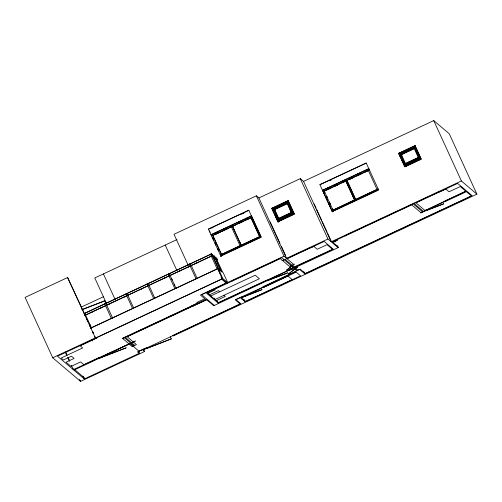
<?xml version="1.0" encoding="UTF-8"?>
<svg xmlns="http://www.w3.org/2000/svg" width="502" height="502" viewBox="0 0 502 502"><rect width="100%" height="100%" fill="white"/><g stroke="black" fill="none" stroke-linecap="round" stroke-linejoin="round"><path stroke-width="0.75" d="M106.066 303.691L104.761 300.842L82.855 309.389M171.333 338.875L146.935 348.369L171.333 338.875L170.36 336.735M296.952 267.171L288.317 274.123L297.78 266.851L296.644 266.907L338.712 247.36L332.958 242.472L337.783 240.22L337.206 239.724M211.022 254.068L84.129 313.524L84.945 315.312L211.838 255.857L211.135 254.15M84.242 313.606L210.426 254.483M84.989 315.344L211.913 255.913M91.439 312.407L93.567 311.409M99.948 308.423L101.366 307.757M107.748 304.77L109.875 303.773M124.05 297.128L125.469 296.462M139.644 289.823L141.771 288.826M163.746 278.528L165.164 277.863M179.346 271.218L181.473 270.227M187.855 267.233L189.267 266.568M195.648 263.581L197.775 262.584M90.787 328.057L217.786 268.689M132.685 308.517L90.824 328.088L89.563 325.283M134.065 307.826L195.774 278.955M197.16 278.265L217.04 268.99M112.868 317.848L111.45 318.506L112.617 317.986L105.828 303.34L104.705 303.861L111.362 318.4L112.486 317.873M95.393 338.122L222.392 278.748L95.499 338.204L67.613 277.543L25.1 297.397L52.741 357.775L80.552 381.394L144.563 351.507L143.585 349.373M337.043 245.453L338.022 247.586L331.696 242.215L411.709 204.847L421.109 212.829L426.079 210.507L425.721 210.796L443.498 203.981L443.856 203.699L426.079 210.507L425.577 210.081L424.868 210.413L415.97 202.858L457.636 183.399L466.527 190.955L444.797 201.101L445.299 201.528L467.029 191.381L472.137 195.717L304.821 273.854L299.512 269.348L295.251 271.337L295.678 271.695L263.136 286.893L263.638 287.32L296.18 272.122L300.56 275.843L245.07 301.758L240.69 298.037L262.132 289.585L243.539 296.707L243.037 296.28L235.927 299.6L240.809 303.748L172.782 335.518L173.284 335.945L476.9 194.155L461.394 180.984L331.194 241.788L327.931 239.015L286.554 258.342L258.906 197.957L256.384 195.818L174.006 234.283L188.313 265.539M258.906 197.957L300.29 178.637L303.553 181.404L331.194 241.788M176.993 239.554L94.79 277.939L106.499 303.515M303.553 181.404L433.747 120.605L449.259 133.777L476.9 194.155M208.455 229.15L248.867 210.275M211.649 228.128L213.068 227.469M241.424 214.228L244.261 212.898M211.016 234.741L251.427 215.866M211.091 234.804L251.502 215.929L261.228 237.176M214.843 233.33L218.389 231.673M222.643 229.684L225.48 228.36M230.443 226.044L233.279 224.72M237.534 222.731L240.37 221.407M245.327 219.092L248.164 217.768M215.628 233.06L218.464 231.736M222.719 229.747L225.555 228.423M230.518 226.107L233.355 224.783M237.609 222.794L239.73 221.802M245.403 219.154L248.239 217.83M319.962 184.692L366.272 163.068M330.147 180.413L331.546 179.754M211.599 235.921L252.01 217.052M231.353 226.835L212.829 235.488L221.533 254.495L240.056 245.848L231.46 226.929M215.358 234.447L220.322 232.131M222.449 231.133L227.412 228.818M232.37 226.502L235.206 225.178M238.751 223.522L243.006 221.533M246.551 219.876L250.096 218.226M271.714 208.267L288.098 200.618L294.241 214.034L277.857 221.683L271.714 208.267L272.228 208.7M272.078 208.575L276.175 206.661M277.537 206.027L283.68 203.153M285.048 202.519L287.778 201.246M288.757 201.86L272.592 209.692M280.097 206.184L281.465 205.55M273.753 209.516L287.897 202.915M274.713 209.572L287.439 203.63M414.991 145.649L421.134 159.071L404.75 166.72L398.607 153.298L414.991 145.649L415.493 146.076M398.964 153.606L404.424 151.052M405.792 150.418L409.889 148.504M413.297 146.91L415.349 145.956M322.522 190.283L368.832 168.659M368.901 168.722L322.598 190.346L332.324 211.593L377.931 190.296M415.65 146.891L399.479 154.723M327.015 188.564L329.124 187.579M334.734 184.956L337.545 183.644M342.452 181.354L345.263 180.042M349.467 178.078L352.975 176.44M357.186 174.47L359.997 173.159M364.904 170.868L367.715 169.557M327.091 188.626L329.199 187.641M334.809 185.018L337.614 183.707M342.527 181.417L345.332 180.105M350.245 177.808L351.651 177.156M357.261 174.533L360.066 173.221M400.646 154.547L414.784 147.946M401.443 154.428L414.238 148.454M402.309 154.271L413.617 148.987M323.106 191.463L369.416 169.839M324.336 191.03L345.809 181.002L354.512 200.016M368.399 170.454L346.926 180.482L355.629 199.489L376.412 189.787M326.827 190.007L331.038 188.043M334.545 186.405L338.756 184.435M342.264 182.797L346.474 180.833M349.982 179.195L353.49 177.557M356.997 175.92L361.208 173.949M364.716 172.311L368.926 170.347M81.236 307.111L103.713 296.613M278.604 218.646L291.398 212.666L287.345 203.423L274.556 209.397L278.698 218.765M278.083 219.399L292.22 212.792L292.471 213.174L278.334 219.782L278.083 219.399L273.477 208.888L287.621 202.287L292.22 212.792M277.499 220.692L293.877 213.043M279.074 220.234L292.729 213.858M174.941 288.782L168.151 274.136L169.406 273.722M189.304 264.228L190.553 263.814L189.304 264.228L196.087 278.874M218.226 268.325L217.109 268.852L210.451 254.313L211.574 253.792L218.357 268.438L211.574 253.792M132.641 308.598L125.858 293.952L127.106 293.538M147.004 284.044L148.259 283.63L147.004 284.044L153.794 298.69M210.627 254.319L211.524 253.899L216.563 258.179L217.109 259.371M405.49 163.677L418.285 157.697M405.221 164.813L419.358 158.205L414.508 147.318L400.37 153.919L405.221 164.813L404.97 164.43L419.107 157.823L419.358 158.205M404.386 165.723L420.764 158.074M405.961 165.265L419.616 158.889M220.303 254.928L260.714 236.059M260.519 237.509L220.817 256.045L208.386 229.088L248.791 210.219L261.078 237.051L220.673 255.926L221.175 256.353L220.529 254.941M378.119 188.846L332.023 210.652M333.039 210.043L353.816 200.336M378.483 189.844L332.18 211.467L319.893 184.636L366.196 163.006L378.633 189.969M174.809 288.669L176.064 288.261M195.956 278.761L197.211 278.346M132.509 308.485L133.632 307.964L126.975 293.432M153.662 298.577L154.911 298.169M52.741 357.775L95.261 337.921L95.763 338.348L57.51 356.213L73.361 369.679L99.898 357.286L100.4 357.713L126.266 347.804L100.049 358.001L100.4 357.713L73.863 370.106L73.217 368.688M221.915 278.911L222.769 278.51L227.808 282.789L226.948 283.184L221.915 278.911L220.993 276.897M286.554 258.342L284.025 256.196L201.647 294.668L206.711 298.966L122.438 338.323L132.17 346.587L136.431 344.598L127.201 336.76L207.213 299.393L214.26 305.379M210.796 295.942L255.204 275.203L259.39 278.754L214.981 299.493L214.354 298.125M216.306 300.616L225.279 296.431L223.955 295.301M98.135 358.748L130.853 343.23L133.921 345.834L134.774 345.432L131.706 342.828L135.377 340.983L131.606 342.747L125.293 337.382L191.814 306.32L192.09 306.553L206.667 299.744L213.72 305.731L267.698 280.423L287.702 272.762L287.345 273.05L267.346 280.712L267.698 280.423L267.196 279.997L218.019 302.963L206.41 293.105L280.273 258.612L289.459 266.418L294.548 264.108L286.51 270.233L293.72 264.428L287.069 258.775L324.185 241.443L333.259 249.149L296.136 266.48L295.854 266.242L288.819 269.9L289.328 270.327L292.384 268.896L292.691 269.16M97.953 358.591L130.081 343.619L139.004 351.199M73.863 370.106L84.298 378.972L139.788 353.057L138.169 351.682L146.785 347.654L147.293 348.081L142.932 350.12L144.563 351.507M417.375 158.638L419.509 157.823M81.776 309.652L104.761 300.842M414.225 146.477L420.155 159.718M466.49 191.733L471.447 195.943L305.36 273.508L300.246 269.16L297.924 270.245L295.245 267.968M400.088 153.079L406.018 166.319M398.607 153.298L399.109 153.725M447.646 200.53L447.37 200.298L420.481 212.854L422.508 211.775L413.215 203.881L345.087 235.695L345.345 235.921M347.033 180.569L355.736 199.576M345.916 181.096L354.619 200.103M287.339 201.446L293.268 214.687M273.201 208.048L279.131 221.288M277.857 221.683L278.372 222.122M297.328 266.681L291.838 269.248M294.392 268.363L297.077 270.641L262.414 287.138L262.69 287.37L235.243 299.826L240.125 303.974L145.235 348.645L144.959 348.413L137.479 351.908L139.11 353.295M289.849 270.176L289.579 269.944L266.851 280.555L267.127 280.787M232.577 226.402L241.073 245.233M217.385 259.967L212.346 255.687L211.524 253.899M212.591 256.309L217.071 260.111L222.254 271.444M212.879 256.911L216.243 259.766M217.868 268.583L221.784 271.908M232.382 281.07L232.112 280.838L281.773 257.645L284.201 259.703L282.017 260.72L284.308 259.798L293.275 267.415L289.202 269.624L289.478 269.856L218.565 302.612L207.671 293.363L215.245 289.823L214.674 289.34M221.583 279.131L226.189 283.04L200.43 295.069L204.778 298.759L196.822 302.474L197.537 303.076L191.381 305.956L191.714 306.233L122.212 338.693L124.44 337.783L130.752 343.142L83.89 364.728L80.596 361.929L71.033 366.391L66.069 362.18L74.12 358.422L71.497 356.194L63.447 359.953L61.156 358.008L82.648 347.968L80.113 345.815L96.968 337.94L96.648 337.67M219.769 291.756L218.445 290.627L209.478 294.818L208.179 291.995M192.875 305.429L193.377 305.856M67.613 277.543L85.679 316.329M131.053 334.294L131.562 334.721M84.813 313.361L91.464 327.894M74.748 369.673L85.139 378.495M419.082 157.578L418.831 157.195L404.694 163.796L404.945 164.179M418.687 158.519L413.836 147.632M405.892 164.493L401.042 153.606M292.195 212.547L291.944 212.164L277.807 218.765L278.058 219.148M291.8 213.488L286.949 202.601M279.005 219.468L274.155 208.575M433.747 120.605L461.394 180.984M415.198 148.598L415.844 150.01M417.457 153.543L418.43 155.658M419.402 157.779L420.048 159.19M399.435 154.434L400.401 156.555M402.347 160.791L403.313 162.912M399.291 154.309L400.257 156.429M402.196 160.665L403.169 162.786M367.784 169.243L377.51 190.49M324.254 190.71L324.901 192.128M326.846 196.376L327.499 197.794M329.444 202.042L330.416 204.17M332.362 208.418L333.008 209.83M323.721 189.825L333.447 211.066M323.627 192.122L324.599 194.243M326.212 197.769L327.185 199.89M328.477 202.714L330.096 206.247M331.709 209.78L332.682 211.894M323.457 191.946L324.43 194.067M326.049 197.606L327.022 199.733M328.647 203.272L329.939 206.109M331.565 209.648L332.537 211.775M334.771 240.483L335.418 241.901M314.133 203.856L316.084 208.117M316.737 209.535L321.613 220.19M322.265 221.614L327.147 232.269M327.793 233.687L331.044 240.791M300.29 178.637L327.931 239.015M290.25 207.803L291.216 209.924M303.842 271.726L304.821 273.854M272.555 209.409L273.201 210.821M275.46 215.766L276.433 217.881M272.398 209.278L273.37 211.398M275.309 215.634L276.282 217.755M277.706 220.874L278.221 221.991M270.158 221.84L279.915 243.15M281.54 246.702L285.443 255.223M256.384 195.818L284.025 256.196M250.379 216.456L260.105 237.703M234.189 229.922L234.836 231.334M239.667 241.895L240.64 244.003M244.097 299.625L245.07 301.758M212.214 234.277L221.94 255.524M209.453 230.851L210.181 232.338M212.766 237.992L213.413 239.404M215.032 242.93L215.998 245.051M217.617 248.584L218.59 250.699M212.597 237.816L213.57 239.937M215.195 243.483L215.841 244.894M217.46 248.44L218.433 250.561M220.516 255.11L221.031 256.227M216.607 258.072L217.247 259.452M227.5 282.118L223.195 272.724L218.163 268.445L222.769 278.51M219.016 271.369L219.939 273.383M217.68 268.608L222.286 278.666M217.046 300.83L218.019 302.963M190.421 263.701L197.079 278.24M165.227 245.045L176.936 270.622M171.628 278.566L172.261 279.953M174.163 284.107L174.796 285.487M169.274 273.609L175.932 288.148M148.128 283.517L154.779 298.056M103.412 273.916L115.121 299.487M89.883 324.436L90.517 325.817M86.984 319.172L87.957 321.305M89.582 324.857L91.207 328.408M92.512 331.245L93.485 333.378M95.11 336.93L95.763 338.348M86.965 319.617L87.938 321.738M92.431 331.496L93.353 333.51M94.891 336.861L95.499 338.204M91.772 339.528L92.418 340.946M82.999 376.13L84.298 378.972M79.906 379.976L80.552 381.394M79.391 379.537L80.038 380.962M65.737 352.348L67.036 355.19M68.008 357.324L69.64 360.875M65.229 351.921L66.86 355.472M67.833 357.606L69.458 361.158M71.409 365.418L73.361 369.679M288.173 203.366L288.788 204.766M289.71 206.868L292.471 213.174M275.573 213.475L278.334 219.782M250.994 217.661L232.47 226.314L241.173 245.321L259.697 236.674L250.994 217.661M288.248 200.744L271.864 208.393L278.008 221.815L294.392 214.159L288.248 200.744M415.135 145.775L398.751 153.424L404.894 166.84L421.278 159.19L415.135 145.775M310.393 247.618L285.161 259.402L294.128 267.014L332.569 249.375L327.028 244.669L317.182 249.268L313.819 246.407L310.694 247.869L310.393 247.618M439.206 191.745L414.068 203.486L423.362 211.38L465.837 191.18L460.34 186.512L449.077 191.777L445.858 189.041L439.514 192.002L439.206 191.745M262.791 287.451L241.38 297.811L245.616 301.407L292.202 279.652L287.966 276.056L263.067 287.684L262.791 287.451M214.222 256.045L220.88 270.578L214.222 256.045"/></g></svg>
